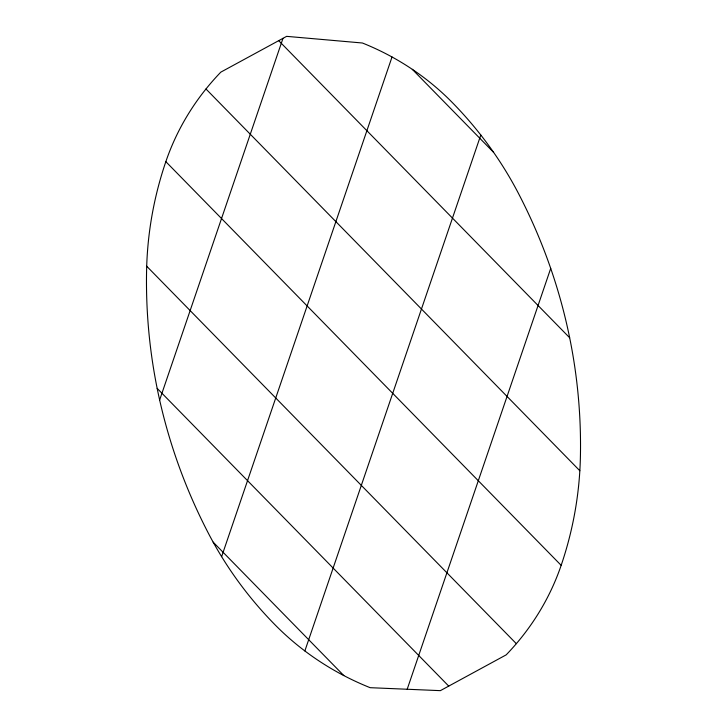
<?xml version="1.0" encoding="UTF-8"?>
<svg xmlns="http://www.w3.org/2000/svg" width="727" height="727" viewBox="0 0 727 727"><rect width="100%" height="100%" fill="white"/><g stroke="black" fill="none" stroke-linecap="round" stroke-linejoin="round"><path stroke-width="1.09" d="M159.64 400.014L282.985 38.331M221.626 556.646L392.026 56.979M304.858 650.947L480.801 135.022M407.193 689.251L550.712 268.408M412.291 69.329L493.588 152.343M278.705 40.657L569.659 337.764M205.977 88.985L579.837 470.751M165.838 161.658L561.162 565.342A262.193 244.445 -0.7 0 1 506.183 654.863L440.371 690.65L370.152 687.687A278.405 259.557 -0.7 0 1 274.552 624.32A410.637 382.847 -0.7 0 1 208.322 533.145A620.358 578.374 -0.7 0 1 146.59 270.426A410.637 382.847 -0.7 0 1 165.838 161.658A262.193 244.445 -0.7 0 1 220.817 72.137L286.629 36.35L362.409 43.002A262.193 244.445 -0.7 0 1 452.448 102.68A410.637 382.847 -0.7 0 1 518.678 193.855A620.358 578.374 -0.7 0 1 580.41 456.574A410.637 382.847 -0.7 0 1 561.162 565.342M146.7 266.227L516.334 643.677M157.159 388.363L448.732 686.106M213.138 542.124L343.844 675.592"/></g></svg>
